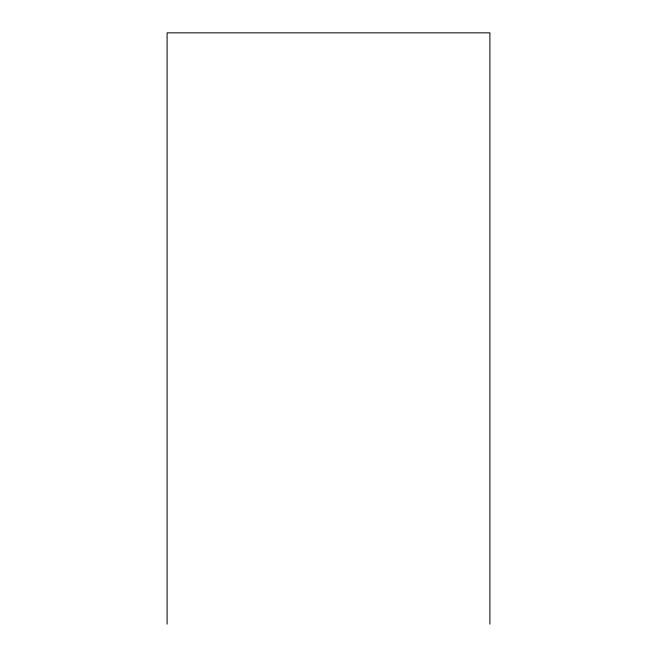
<?xml version="1.0" encoding="UTF-8"?>
<svg xmlns="http://www.w3.org/2000/svg" width="657" height="657" viewBox="0 0 657 657"><rect width="100%" height="100%" fill="white"/><g stroke="black" fill="none" stroke-linecap="round" stroke-linejoin="round"><path stroke-width="0.99" d="M489.892 624.15L489.892 32.85L167.108 32.85L167.108 624.15"/></g></svg>
